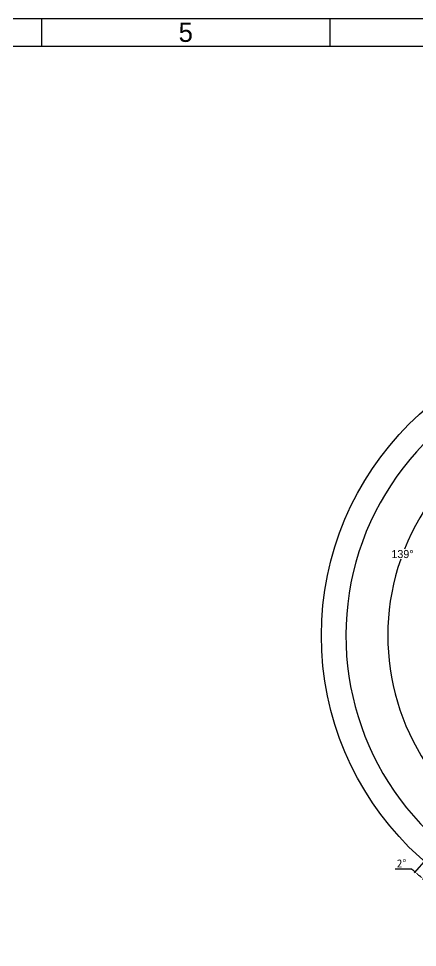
# Model space of a CAD drawing. Header units: millimetres. Extents: x 4086 to 8300, y 123 to 1549.
# Drawn here: x 7271 to 7620, y 737 to 1549 of the extents above; entities that cross this region are included whole.
import ezdxf
from ezdxf.enums import TextEntityAlignment as Align

# ---------------------------------------------------------------- set-up
doc = ezdxf.new("R2010")
doc.units = ezdxf.units.MM
doc.layers.add('模板', color=7, linetype='Continuous')
doc.layers.add('轮廓实线层', color=7, linetype='Continuous', lineweight=30)
doc.styles.get("Standard").update_dxf_attribs({"font": 'simsun.ttc'})
doc.styles.add('思源黑', font='SourceHanSansCN-Normal.ttf')
doc.dimstyles.new('角度标注', dxfattribs={"dimtxt": 7, "dimasz": 3, "dimexe": 1.25, "dimexo": 0.625, "dimtad": 1, "dimtih": 1, "dimtoh": 1, "dimdsep": 46, "dimtxsty": '思源黑', "dimcen": 2.5, "dimadec": 0, "dimazin": 0, "dimtfac": 1, "dimtmove": 0, "dimatfit": 3, "dimfxl": 0, "dimarcsym": 0})
doc.dimstyles.new('运动范围标注', dxfattribs={"dimtxt": 7, "dimasz": 3.5, "dimexe": 1, "dimexo": 0, "dimgap": 1.5, "dimtad": 1, "dimtoh": 1, "dimdec": 1, "dimdsep": 46, "dimtxsty": 'Standard', "dimcen": 0, "dimclrd": 256, "dimclre": 256, "dimclrt": 256, "dimadec": 0, "dimazin": 2, "dimtp": 0.1, "dimtm": 0.1, "dimtfac": 0.71, "dimtdec": 1, "dimtmove": 0, "dimatfit": 3, "dimfxl": 0, "dimlwd": -1, "dimlwe": -1, "dimarcsym": 0})

# ---------------------------------------------------------------- blocks, each defined once
blk = doc.blocks.new('图纸1')
at = {"color": 2}
for p, q in [((7291.66, 1549.22), (7291.66, 1525.22)), ((7543.66, 1549.22), (7543.66, 1525.22))]:
    blk.add_line(p, q, dxfattribs=at)
for points in [[(6283.66, 123.62), (6283.66, 1549.22), (8299.66, 1549.22), (8299.66, 123.62)], [(6403.66, 147.62), (6403.66, 1525.22), (8275.66, 1525.22), (8275.66, 147.62)]]:
    blk.add_lwpolyline(points, close=True, dxfattribs=at)
at = {"color": 2, "style": '思源黑'}
blk.add_text('5', height=16.8, dxfattribs=at).set_placement((7417.66, 1537.22), align=Align.MIDDLE_CENTER)
for tag, height, p in [('整机外形图', 19.2, (7891.14, 256.64)), ('当前页', 12, (8059.66, 207.62)), ('总页数', 12, (8203.66, 207.62))]:
    blk.add_attdef(tag, text='', height=height, dxfattribs=at).set_placement(p, align=Align.MIDDLE)
at = {"color": 7, "style": '思源黑'}
for tag, height, p in [('编号', 19.2, (8134.84, 252.67)), ('比例', 12, (7939.66, 171.62))]:
    blk.add_attdef(tag, text='', height=height, dxfattribs=at).set_placement(p, align=Align.MIDDLE)
blk = doc.blocks.new('*D1595')
at = {"layer": 'Defpoints', "color": 0}
for p in [(7797.65, 1281.69), (7650.51, 1150.25), (7797.65, 1009.81), (7797.65, 930.6), (7640.19, 828.68)]:
    blk.add_point(p, dxfattribs=at)
at = {"layer": '轮廓实线层', "color": 0, "lineweight": -2}
for start, end in [(90.84507, 158.18986), (160.79903, 228.15493)]:
    blk.add_arc((7797.65, 1009.81), 203.4, start, end, dxfattribs=at)
at = {"layer": '轮廓实线层', "color": 0}
for points in [[(7794.65, 1212.69), (7794.64, 1213.69), (7797.65, 1213.21)], [(7661.62, 857.91), (7662.28, 858.66), (7664.2, 856.3)]]:
    blk.add_solid(points, dxfattribs=at)
at = {"layer": '轮廓实线层', "color": 0, "insert": (7607.13, 1081.04), "char_height": 7, "attachment_point": 5, "style": '思源黑'}
blk.add_mtext('139%%d', dxfattribs=at)
blk = doc.blocks.new('*D1600')
at = {"layer": 'Defpoints', "color": 0}
for p in [(7797.65, 1009.81), (7797.65, 1009.81), (7640.19, 828.68), (7646.61, 823.29), (7622.9, 799.08)]:
    blk.add_point(p, dxfattribs=at)
at = {"layer": '轮廓实线层'}
for p, q in [((7640.19, 828.68), (7617.39, 802.44)), ((7646.61, 823.29), (7624.73, 796.28)), ((7615.42, 805.51), (7600.78, 805.51))]:
    blk.add_line(p, q, dxfattribs=at)
for start, end in [(228.26747, 229), (229.73253, 230.26747)]:
    blk.add_arc((7797.65, 1009.81), 273.76, start, end, dxfattribs=at)
for points in [[(7621.08, 801.36), (7620.32, 800.48), (7618.04, 803.2)], [(7622.29, 798.83), (7623.03, 799.73), (7625.36, 797.06)]]:
    blk.add_solid(points, dxfattribs=at)
at = {"layer": '轮廓实线层', "insert": (7606.35, 810.69), "char_height": 7, "attachment_point": 5}
blk.add_mtext('2%%d', dxfattribs=at)

msp = doc.modelspace()

# ---------------------------------------------------------------- linework, layer by layer
at = {"layer": '轮廓实线层'}
msp.add_circle((7797.646, 1009.807), 261.402, dxfattribs=at)
msp.add_arc((7797.646, 1009.807), 240, 310, 230, dxfattribs=at)

# ---------------------------------------------------------------- block references
at = {"layer": '模板'}
msp.add_blockref('图纸1', (0, 0), dxfattribs=at)

# ---------------------------------------------------------------- dimensions: what is measured, and where the dimension line sits
at = {"layer": '轮廓实线层'}
for base, line1, dimstyle, picture, middle in [((7650.512, 1150.248), ((7797.646, 930.601), (7797.646, 1281.689)), '角度标注', '*D1595', (7607.126, 1081.04)), ((7622.9, 799.075), ((7797.646, 1009.807), (7646.609, 823.292)), '运动范围标注', '*D1600', (7606.35, 810.687))]:
    dim = msp.add_angular_dim_2l(base=base, line1=line1, line2=((7797.646, 1009.807), (7640.192, 828.677)), dimstyle=dimstyle, dxfattribs=at)
    dim.commit()
    dim.dimension.update_dxf_attribs({"geometry": picture, "text_midpoint": middle})

doc.saveas('drawing.dxf')
